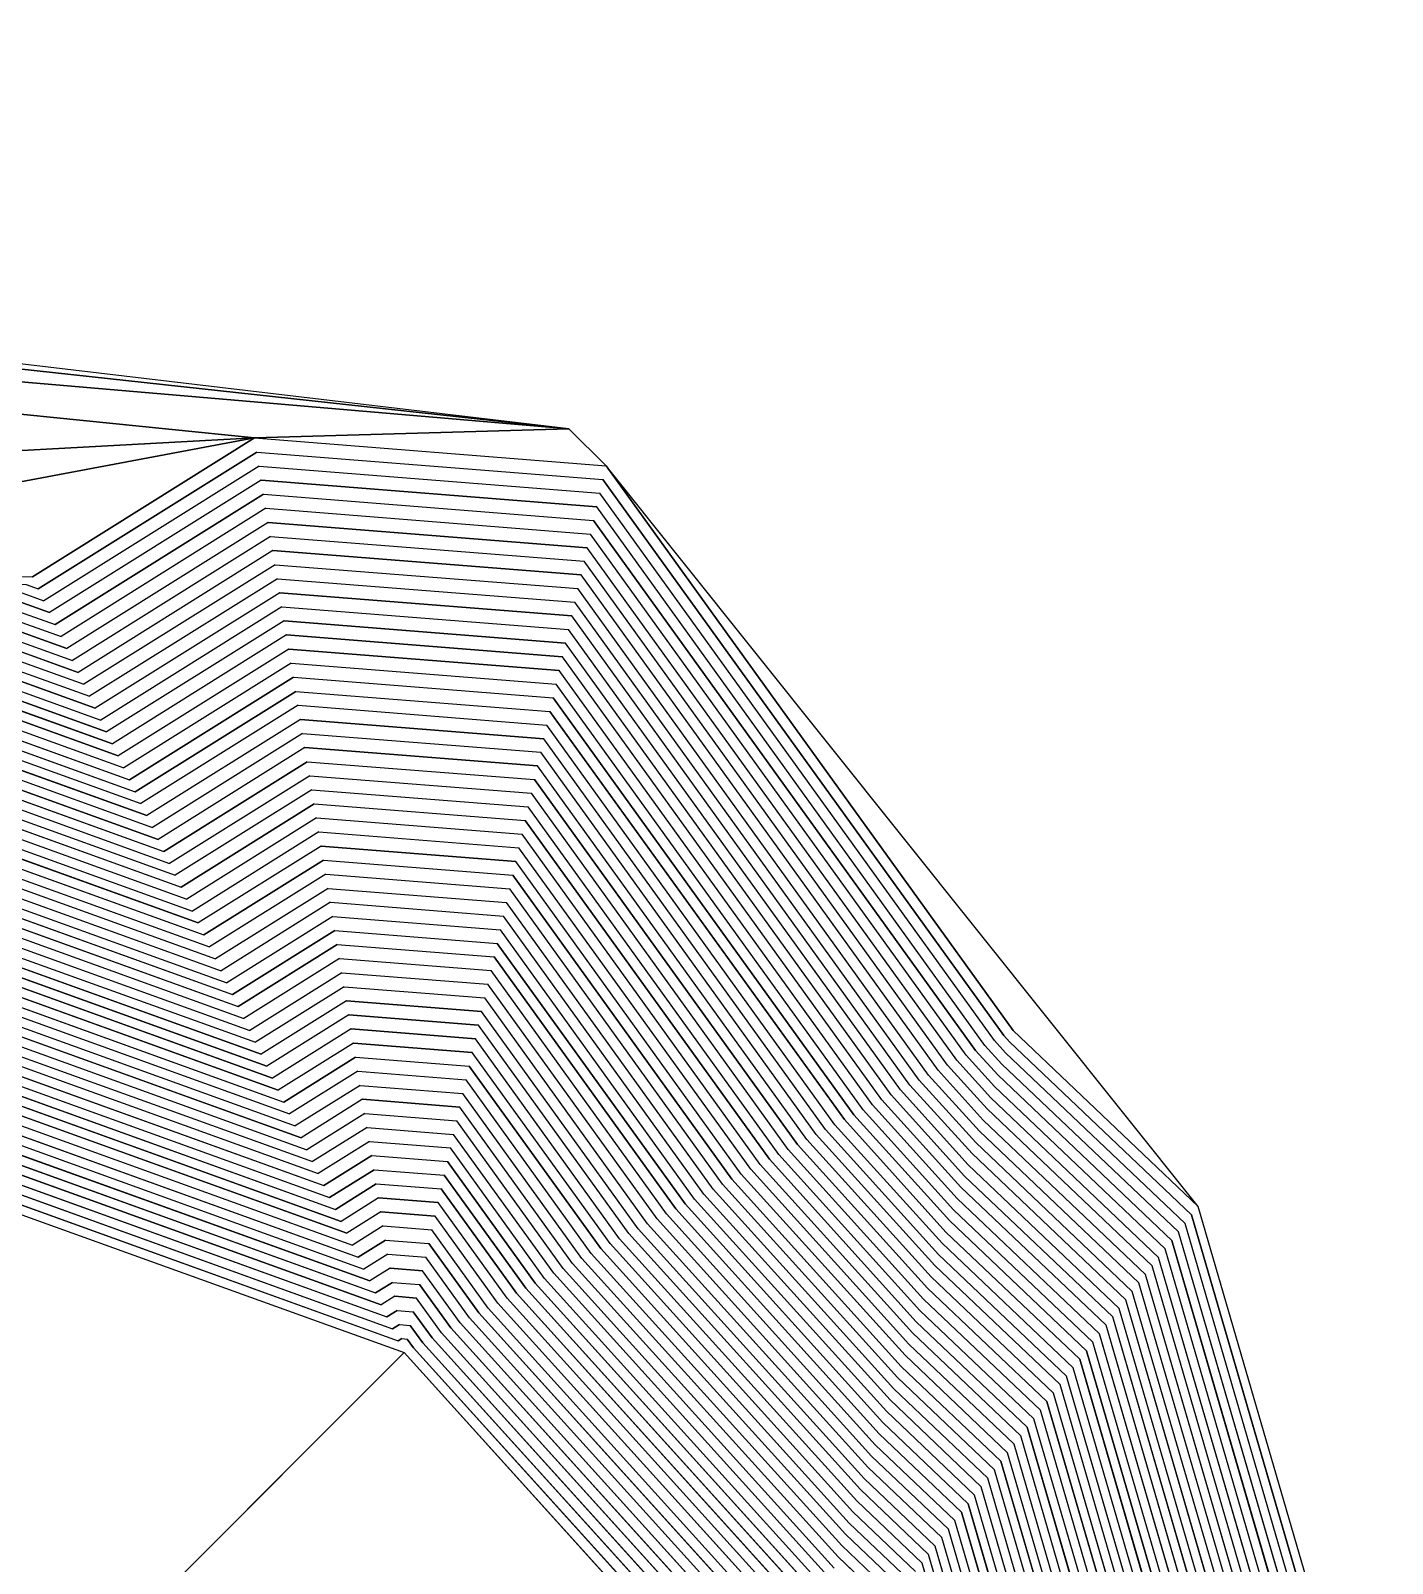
# Model space of a CAD drawing. Extents: x 7084 to 11035, y 13750 to 16729.
# Drawn here: x 10146 to 11035, y 15729 to 16729 of the extents above; entities that cross this region are included whole.
import ezdxf

# ---------------------------------------------------------------- set-up
doc = ezdxf.new("R2010")
doc.units = 0
doc.layers.add('Level 1', color=7, linetype='Continuous')

msp = doc.modelspace()

# ---------------------------------------------------------------- linework, layer by layer
at = {"layer": 'Level 1'}
for p, q in [((10497.4, 16469.5), (8304.3, 16729.4)), ((8449.3, 16693.2), (10497.4, 16469.5)), ((10497.4, 16469.5), (8449.3, 16693.2)), ((8799.7, 16614.6), (10497.4, 16469.5)), ((10497.4, 16469.5), (8799.7, 16614.6)), ((8799.7, 16614.6), (10292, 16463.5)), ((10292, 16463.5), (8799.7, 16614.6)), ((10497.4, 16469.5), (10292, 16463.5)), ((10292, 16463.5), (10497.4, 16469.5)), ((10521.6, 16445.4), (10497.4, 16469.5)), ((10292, 16463.5), (9615.3, 16427.2)), ((9615.3, 16427.2), (10292, 16463.5)), ((9838.9, 16378.9), (10292, 16463.5)), ((10292, 16463.5), (9838.9, 16378.9)), ((10147, 16372.8), (10292, 16463.5)), ((10292, 16463.5), (10147, 16372.8)), ((10292, 16463.5), (10521.6, 16445.4)), ((10293.5, 16454.3), (10150.7, 16365)), ((10293.5, 16454.3), (10519.5, 16436.5)), ((10295, 16445.1), (10154.5, 16357.3)), ((10295, 16445.1), (10517.5, 16427.5)), ((10521.6, 16445.4), (10787.4, 16076.7)), ((10908.2, 15961.9), (10521.6, 16445.4)), ((10787.4, 16076.7), (10521.6, 16445.4)), ((10296.5, 16435.9), (10158.2, 16349.5)), ((10296.5, 16435.9), (10515.5, 16418.6)), ((10781.3, 16073.5), (10519.5, 16436.5)), ((10298, 16426.8), (10161.9, 16341.7)), ((10298, 16426.8), (10513.5, 16409.7)), ((10775.2, 16070.2), (10517.5, 16427.5)), ((10299.5, 16417.6), (10165.7, 16333.9)), ((10299.5, 16417.6), (10511.4, 16400.8)), ((10762.9, 16063.7), (10513.5, 16409.7)), ((10769, 16067), (10515.5, 16418.6)), ((10301, 16408.4), (10169.4, 16326.1)), ((10301, 16408.4), (10509.4, 16391.9)), ((10756.8, 16060.5), (10511.4, 16400.8)), ((10302.5, 16399.2), (10173.1, 16318.3)), ((10304, 16390), (10176.9, 16310.5)), ((10302.5, 16399.2), (10507.4, 16383)), ((10304, 16390), (10505.3, 16374.1)), ((10750.7, 16057.3), (10509.4, 16391.9)), ((10305.5, 16380.8), (10180.6, 16302.7)), ((10305.5, 16380.8), (10503.3, 16365.2)), ((10744.6, 16054), (10507.4, 16383)), ((9838.9, 16378.9), (10147, 16372.8)), ((10307, 16371.6), (10184.3, 16294.9)), ((10307, 16371.6), (10501.3, 16356.3)), ((10738.4, 16050.8), (10505.3, 16374.1)), ((10139.1, 16362.8), (10154.5, 16357.3)), ((10143, 16367.8), (10150.7, 16365)), ((10308.5, 16362.4), (10188.1, 16287.1)), ((10308.5, 16362.4), (10499.2, 16347.4)), ((10732.3, 16047.6), (10503.3, 16365.2)), ((10131.2, 16352.7), (10161.9, 16341.7)), ((10135.1, 16357.8), (10158.2, 16349.5)), ((10310, 16353.3), (10191.8, 16279.3)), ((10310, 16353.3), (10497.2, 16338.5)), ((10726.2, 16044.3), (10501.3, 16356.3)), ((10123.3, 16342.7), (10169.4, 16326.1)), ((10127.2, 16347.7), (10165.7, 16333.9)), ((10311.5, 16344.1), (10195.5, 16271.6)), ((10311.5, 16344.1), (10495.2, 16329.6)), ((10720.1, 16041.1), (10499.2, 16347.4)), ((10115.4, 16332.6), (10176.9, 16310.5)), ((10119.3, 16337.7), (10173.1, 16318.3)), ((10313, 16334.9), (10199.3, 16263.8)), ((10313, 16334.9), (10493.2, 16320.7)), ((10707.9, 16034.6), (10495.2, 16329.6)), ((10714, 16037.9), (10497.2, 16338.5)), ((10107.5, 16322.6), (10184.3, 16294.9)), ((10111.5, 16327.6), (10180.6, 16302.7)), ((10314.5, 16325.7), (10203, 16256)), ((10314.5, 16325.7), (10491.1, 16311.8)), ((10701.7, 16031.4), (10493.2, 16320.7)), ((10099.6, 16312.6), (10191.8, 16279.3)), ((10103.6, 16317.6), (10188.1, 16287.1)), ((10316, 16316.5), (10206.7, 16248.2)), ((10316, 16316.5), (10489.1, 16302.9)), ((10695.6, 16028.2), (10491.1, 16311.8)), ((10091.7, 16302.5), (10199.3, 16263.8)), ((10095.7, 16307.5), (10195.5, 16271.6)), ((10317.5, 16307.3), (10210.5, 16240.4)), ((10317.5, 16307.3), (10487.1, 16293.9)), ((10689.5, 16024.9), (10489.1, 16302.9)), ((10083.8, 16292.5), (10206.7, 16248.2)), ((10087.8, 16297.5), (10203, 16256)), ((10319, 16298.1), (10214.2, 16232.6)), ((10319, 16298.1), (10485, 16285)), ((10683.4, 16021.7), (10487.1, 16293.9)), ((10075.9, 16282.4), (10214.2, 16232.6)), ((10079.9, 16287.4), (10210.5, 16240.4)), ((10320.5, 16289), (10217.9, 16224.8)), ((10322, 16279.8), (10221.7, 16217)), ((10320.5, 16289), (10483, 16276.1)), ((10322, 16279.8), (10481, 16267.2)), ((10677.3, 16018.5), (10485, 16285)), ((10068, 16272.4), (10221.7, 16217)), ((10072, 16277.4), (10217.9, 16224.8)), ((10323.5, 16270.6), (10225.4, 16209.2)), ((10323.5, 16270.6), (10479, 16258.3)), ((10671.1, 16015.2), (10483, 16276.1)), ((10060.1, 16262.3), (10229.1, 16201.4)), ((10064.1, 16267.3), (10225.4, 16209.2)), ((10325, 16261.4), (10229.1, 16201.4)), ((10325, 16261.4), (10476.9, 16249.4)), ((10665, 16012), (10481, 16267.2)), ((10052.2, 16252.3), (10236.6, 16185.8)), ((10056.2, 16257.3), (10232.9, 16193.6)), ((10326.5, 16252.2), (10232.9, 16193.6)), ((10326.5, 16252.2), (10474.9, 16240.5)), ((10652.8, 16005.5), (10476.9, 16249.4)), ((10658.9, 16008.8), (10479, 16258.3)), ((10044.3, 16242.2), (10244.1, 16170.3)), ((10048.3, 16247.3), (10240.3, 16178.1)), ((10328.1, 16243), (10236.6, 16185.8)), ((10328.1, 16243), (10472.9, 16231.6)), ((10646.7, 16002.3), (10474.9, 16240.5)), ((10036.4, 16232.2), (10251.5, 16154.7)), ((10040.4, 16237.2), (10247.8, 16162.5)), ((10329.6, 16233.8), (10240.3, 16178.1)), ((10329.6, 16233.8), (10470.8, 16222.7)), ((10640.5, 15999), (10472.9, 16231.6)), ((10028.5, 16222.1), (10259, 16139.1)), ((10032.5, 16227.2), (10255.3, 16146.9)), ((10331.1, 16224.7), (10244.1, 16170.3)), ((10331.1, 16224.7), (10468.8, 16213.8)), ((10634.4, 15995.8), (10470.8, 16222.7)), ((10020.6, 16212.1), (10266.5, 16123.5)), ((10024.6, 16217.1), (10262.7, 16131.3)), ((10332.6, 16215.5), (10247.8, 16162.5)), ((10332.6, 16215.5), (10466.8, 16204.9)), ((10628.3, 15992.6), (10468.8, 16213.8)), ((10012.7, 16202), (10273.9, 16107.9)), ((10016.7, 16207.1), (10270.2, 16115.7)), ((10334.1, 16206.3), (10251.5, 16154.7)), ((10334.1, 16206.3), (10464.7, 16196)), ((10622.2, 15989.3), (10466.8, 16204.9)), ((10004.8, 16192), (10281.4, 16092.4)), ((10008.8, 16197), (10277.7, 16100.1)), ((10335.6, 16197.1), (10255.3, 16146.9)), ((10335.6, 16197.1), (10462.7, 16187.1)), ((10616.1, 15986.1), (10464.7, 16196)), ((9996.9, 16181.9), (10288.9, 16076.8)), ((10000.9, 16187), (10285.1, 16084.6)), ((10337.1, 16187.9), (10259, 16139.1)), ((10337.1, 16187.9), (10460.7, 16178.2)), ((10609.9, 15982.9), (10462.7, 16187.1)), ((9989, 16171.9), (10296.3, 16061.2)), ((9993, 16176.9), (10292.6, 16069)), ((10338.6, 16178.7), (10262.7, 16131.3)), ((10340.1, 16169.5), (10266.5, 16123.5)), ((10338.6, 16178.7), (10458.7, 16169.2)), ((10340.1, 16169.5), (10456.6, 16160.3)), ((10597.7, 15976.4), (10458.7, 16169.2)), ((10603.8, 15979.6), (10460.7, 16178.2)), ((9981.1, 16161.9), (10303.8, 16045.6)), ((9985.1, 16166.9), (10300.1, 16053.4)), ((10341.6, 16160.4), (10270.2, 16115.7)), ((10341.6, 16160.4), (10454.6, 16151.4)), ((10591.6, 15973.2), (10456.6, 16160.3)), ((9973.3, 16151.8), (10311.3, 16030)), ((9977.2, 16156.8), (10307.5, 16037.8)), ((10343.1, 16151.2), (10273.9, 16107.9)), ((10343.1, 16151.2), (10452.6, 16142.5)), ((10585.5, 15969.9), (10454.6, 16151.4)), ((9965.4, 16141.8), (10318.7, 16014.4)), ((9969.3, 16146.8), (10315, 16022.2)), ((10344.6, 16142), (10277.7, 16100.1)), ((10344.6, 16142), (10450.5, 16133.6)), ((10579.4, 15966.7), (10452.6, 16142.5)), ((9957.5, 16131.7), (10326.2, 15998.9)), ((9961.4, 16136.7), (10322.5, 16006.7)), ((10346.1, 16132.8), (10281.4, 16092.4)), ((10346.1, 16132.8), (10448.5, 16124.7)), ((10573.2, 15963.5), (10450.5, 16133.6)), ((9949.6, 16121.7), (10333.7, 15983.3)), ((9953.5, 16126.7), (10329.9, 15991.1)), ((10347.6, 16123.6), (10285.1, 16084.6)), ((10347.6, 16123.6), (10446.5, 16115.8)), ((10567.1, 15960.2), (10448.5, 16124.7)), ((9941.7, 16111.6), (10341.1, 15967.7)), ((9945.6, 16116.6), (10337.4, 15975.5)), ((10349.1, 16114.4), (10288.9, 16076.8)), ((10349.1, 16114.4), (10444.5, 16106.9)), ((10561, 15957), (10446.5, 16115.8)), ((9933.8, 16101.6), (10348.6, 15952.1)), ((9937.7, 16106.6), (10344.9, 15959.9)), ((10350.6, 16105.2), (10292.6, 16069)), ((10350.6, 16105.2), (10442.4, 16098)), ((10554.9, 15953.8), (10444.5, 16106.9)), ((9925.9, 16091.5), (10356.1, 15936.5)), ((9929.8, 16096.6), (10352.3, 15944.3)), ((10352.1, 16096.1), (10296.3, 16061.2)), ((10352.1, 16096.1), (10440.4, 16089.1)), ((10548.8, 15950.5), (10442.4, 16098)), ((9918, 16081.5), (10363.5, 15921)), ((9921.9, 16086.5), (10359.8, 15928.7)), ((10353.6, 16086.9), (10300.1, 16053.4)), ((10353.6, 16086.9), (10438.4, 16080.2)), ((10536.5, 15944.1), (10438.4, 16080.2)), ((10542.6, 15947.3), (10440.4, 16089.1)), ((9910.1, 16071.4), (10371, 15905.4)), ((9914, 16076.5), (10367.3, 15913.2)), ((10355.1, 16077.7), (10303.8, 16045.6)), ((10355.1, 16077.7), (10436.3, 16071.3)), ((10530.4, 15940.8), (10436.3, 16071.3)), ((10782.5, 16062.1), (10775.2, 16070.2)), ((10785, 16069.4), (10781.3, 16073.5)), ((10785, 16069.4), (10903.9, 15956.3)), ((10787.4, 16076.7), (10908.2, 15961.9)), ((9902.2, 16061.4), (10378.5, 15889.8)), ((9906.1, 16066.4), (10374.7, 15897.6)), ((10356.6, 16068.5), (10307.5, 16037.8)), ((10358.1, 16059.3), (10311.3, 16030)), ((10356.6, 16068.5), (10434.3, 16062.4)), ((10358.1, 16059.3), (10432.3, 16053.5)), ((10524.3, 15937.6), (10434.3, 16062.4)), ((10775.2, 16040.1), (10756.8, 16060.5)), ((10777.7, 16047.5), (10762.9, 16063.7)), ((10780.1, 16054.8), (10769, 16067)), ((10782.5, 16062.1), (10899.7, 15950.8)), ((9894.3, 16051.3), (10385.9, 15874.2)), ((9898.2, 16056.4), (10382.2, 15882)), ((10359.6, 16050.1), (10315, 16022.2)), ((10359.6, 16050.1), (10430.2, 16044.6)), ((10518.2, 15934.3), (10432.3, 16053.5)), ((10767.9, 16018.2), (10738.4, 16050.8)), ((10770.4, 16025.5), (10744.6, 16054)), ((10772.8, 16032.8), (10750.7, 16057.3)), ((10780.1, 16054.8), (10895.4, 15945.2)), ((10361.1, 16040.9), (10318.7, 16014.4)), ((10361.1, 16040.9), (10428.2, 16035.6)), ((10512, 15931.1), (10430.2, 16044.6)), ((10760.7, 15996.3), (10720.1, 16041.1)), ((10763.1, 16003.6), (10726.2, 16044.3)), ((10765.5, 16010.9), (10732.3, 16047.6)), ((10775.2, 16040.1), (10886.8, 15934.1)), ((10777.7, 16047.5), (10891.1, 15939.7)), ((10362.6, 16031.8), (10322.5, 16006.7)), ((10362.6, 16031.8), (10426.2, 16026.7)), ((10505.9, 15927.9), (10428.2, 16035.6)), ((10753.4, 15974.4), (10701.7, 16031.4)), ((10755.8, 15981.7), (10707.9, 16034.6)), ((10758.2, 15989), (10714, 16037.9)), ((10772.8, 16032.8), (10882.5, 15928.6)), ((10364.1, 16022.6), (10326.2, 15998.9)), ((10364.1, 16022.6), (10424.2, 16017.8)), ((10499.8, 15924.6), (10426.2, 16026.7)), ((10746.1, 15952.4), (10683.4, 16021.7)), ((10748.5, 15959.7), (10689.5, 16024.9)), ((10750.9, 15967), (10695.6, 16028.2)), ((10770.4, 16025.5), (10878.2, 15923.1)), ((10365.6, 16013.4), (10329.9, 15991.1)), ((10365.6, 16013.4), (10422.1, 16008.9)), ((10493.7, 15921.4), (10424.2, 16017.8)), ((10738.8, 15930.5), (10665, 16012)), ((10741.2, 15937.8), (10671.1, 16015.2)), ((10743.6, 15945.1), (10677.3, 16018.5)), ((10765.5, 16010.9), (10869.6, 15912)), ((10767.9, 16018.2), (10873.9, 15917.5)), ((10367.1, 16004.2), (10333.7, 15983.3)), ((10367.1, 16004.2), (10420.1, 16000)), ((10481.4, 15914.9), (10420.1, 16000)), ((10487.6, 15918.2), (10422.1, 16008.9)), ((10731.5, 15908.6), (10646.7, 16002.3)), ((10733.9, 15915.9), (10652.8, 16005.5)), ((10736.3, 15923.2), (10658.9, 16008.8)), ((10763.1, 16003.6), (10865.3, 15906.4)), ((10368.6, 15995), (10337.4, 15975.5)), ((10368.6, 15995), (10418.1, 15991.1)), ((10475.3, 15911.7), (10418.1, 15991.1)), ((10721.7, 15879.3), (10622.2, 15989.3)), ((10724.2, 15886.6), (10628.3, 15992.6)), ((10726.6, 15893.9), (10634.4, 15995.8)), ((10729, 15901.3), (10640.5, 15999)), ((10760.7, 15996.3), (10861, 15900.9)), ((10370.1, 15985.8), (10341.1, 15967.7)), ((10370.1, 15985.8), (10416, 15982.2)), ((10469.2, 15908.5), (10416, 15982.2)), ((10714.4, 15857.4), (10603.8, 15979.6)), ((10716.9, 15864.7), (10609.9, 15982.9)), ((10719.3, 15872), (10616.1, 15986.1)), ((10755.8, 15981.7), (10852.5, 15889.8)), ((10758.2, 15989), (10856.7, 15895.3)), ((10371.6, 15976.6), (10344.9, 15959.9)), ((10371.6, 15976.6), (10414, 15973.3)), ((10463.1, 15905.2), (10414, 15973.3)), ((10707.2, 15835.5), (10585.5, 15969.9)), ((10709.6, 15842.8), (10591.6, 15973.2)), ((10712, 15850.1), (10597.7, 15976.4)), ((10753.4, 15974.4), (10848.2, 15884.3)), ((10373.1, 15967.5), (10348.6, 15952.1)), ((10373.1, 15967.5), (10412, 15964.4)), ((10457, 15902), (10412, 15964.4)), ((10699.9, 15813.5), (10567.1, 15960.2)), ((10702.3, 15820.8), (10573.2, 15963.5)), ((10704.7, 15828.2), (10579.4, 15966.7)), ((10748.5, 15959.7), (10839.6, 15873.2)), ((10750.9, 15967), (10843.9, 15878.7)), ((11035.1, 15526.7), (10908.2, 15961.9)), ((10374.6, 15958.3), (10352.3, 15944.3)), ((10376.1, 15949.1), (10356.1, 15936.5)), ((10374.6, 15958.3), (10410, 15955.5)), ((10376.1, 15949.1), (10407.9, 15946.6)), ((10450.9, 15898.8), (10410, 15955.5)), ((10692.6, 15791.6), (10548.8, 15950.5)), ((10695, 15798.9), (10554.9, 15953.8)), ((10697.4, 15806.2), (10561, 15957)), ((10746.1, 15952.4), (10835.3, 15867.6)), ((11022.6, 15529), (10899.7, 15950.8)), ((11028.9, 15527.9), (10903.9, 15956.3)), ((10377.6, 15939.9), (10359.8, 15928.7)), ((10377.6, 15939.9), (10405.9, 15937.7)), ((10444.7, 15895.5), (10407.9, 15946.6)), ((10685.3, 15769.7), (10530.4, 15940.8)), ((10687.7, 15777), (10536.5, 15944.1)), ((10690.1, 15784.3), (10542.6, 15947.3)), ((10743.6, 15945.1), (10831, 15862.1)), ((11010.1, 15531.3), (10891.1, 15939.7)), ((11016.4, 15530.2), (10895.4, 15945.2)), ((10379.1, 15930.7), (10363.5, 15921)), ((10379.1, 15930.7), (10403.9, 15928.8)), ((10438.6, 15892.3), (10405.9, 15937.7)), ((10678, 15747.8), (10512, 15931.1)), ((10680.4, 15755.1), (10518.2, 15934.3)), ((10682.8, 15762.4), (10524.3, 15937.6)), ((10738.8, 15930.5), (10822.4, 15851)), ((10741.2, 15937.8), (10826.7, 15856.5)), ((11003.9, 15532.5), (10886.8, 15934.1)), ((10380.6, 15921.5), (10367.3, 15913.2)), ((10380.6, 15921.5), (10401.8, 15919.9)), ((10426.4, 15885.8), (10401.8, 15919.9)), ((10432.5, 15889.1), (10403.9, 15928.8)), ((10670.7, 15725.8), (10493.7, 15921.4)), ((10673.1, 15733.1), (10499.8, 15924.6)), ((10675.5, 15740.4), (10505.9, 15927.9)), ((10736.3, 15923.2), (10818.1, 15845.5)), ((10991.4, 15534.8), (10878.2, 15923.1)), ((10997.7, 15533.6), (10882.5, 15928.6)), ((10382.1, 15912.3), (10371, 15905.4)), ((10382.1, 15912.3), (10399.8, 15910.9)), ((10420.3, 15882.6), (10399.8, 15910.9)), ((10663.4, 15703.9), (10475.3, 15911.7)), ((10665.8, 15711.2), (10481.4, 15914.9)), ((10668.2, 15718.5), (10487.6, 15918.2)), ((10733.9, 15915.9), (10813.8, 15839.9)), ((10978.9, 15537.1), (10869.6, 15912)), ((10985.2, 15535.9), (10873.9, 15917.5)), ((10383.6, 15903.2), (10374.7, 15897.6)), ((10383.6, 15903.2), (10397.8, 15902)), ((10414.1, 15879.4), (10397.8, 15902)), ((10656.1, 15682), (10457, 15902)), ((10658.5, 15689.3), (10463.1, 15905.2)), ((10661, 15696.6), (10469.2, 15908.5)), ((10729, 15901.3), (10805.3, 15828.8)), ((10731.5, 15908.6), (10809.5, 15834.4)), ((10966.4, 15539.4), (10861, 15900.9)), ((10972.7, 15538.2), (10865.3, 15906.4)), ((10385.2, 15894), (10378.5, 15889.8)), ((10385.2, 15894), (10395.7, 15893.1)), ((10408, 15876.1), (10395.7, 15893.1)), ((10646.4, 15652.7), (10432.5, 15889.1)), ((10648.8, 15660), (10438.6, 15892.3)), ((10651.2, 15667.3), (10444.7, 15895.5)), ((10653.7, 15674.7), (10450.9, 15898.8)), ((10726.6, 15893.9), (10801, 15823.3)), ((10954, 15541.7), (10852.5, 15889.8)), ((10960.2, 15540.5), (10856.7, 15895.3)), ((10386.7, 15884.8), (10382.2, 15882)), ((10386.7, 15884.8), (10393.7, 15884.2)), ((10401.9, 15872.9), (10393.7, 15884.2)), ((10639.1, 15630.8), (10414.1, 15879.4)), ((10641.5, 15638.1), (10420.3, 15882.6)), ((10643.9, 15645.4), (10426.4, 15885.8)), ((10721.7, 15879.3), (10792.4, 15812.2)), ((10724.2, 15886.6), (10796.7, 15817.7)), ((10947.7, 15542.8), (10848.2, 15884.3)), ((10388.2, 15875.6), (10385.9, 15874.2)), ((10388.2, 15875.6), (10391.7, 15875.3)), ((10395.8, 15869.6), (10391.7, 15875.3)), ((10631.8, 15608.9), (10395.8, 15869.6)), ((10634.2, 15616.2), (10401.9, 15872.9)), ((10636.6, 15623.5), (10408, 15876.1)), ((10719.3, 15872), (10788.1, 15806.7)), ((10935.2, 15545.1), (10839.6, 15873.2)), ((10941.5, 15544), (10843.9, 15878.7)), ((10389.7, 15866.4), (10184.9, 15661.5)), ((10629.3, 15601.6), (10389.7, 15866.4)), ((10716.9, 15864.7), (10783.8, 15801.1)), ((10922.7, 15547.4), (10831, 15862.1)), ((10929, 15546.3), (10835.3, 15867.6)), ((10712, 15850.1), (10775.2, 15790)), ((10714.4, 15857.4), (10779.5, 15795.6)), ((10910.3, 15549.7), (10822.4, 15851)), ((10916.5, 15548.6), (10826.7, 15856.5)), ((10709.6, 15842.8), (10770.9, 15784.5)), ((10897.8, 15552), (10813.8, 15839.9)), ((10904, 15550.9), (10818.1, 15845.5)), ((10707.2, 15835.5), (10766.6, 15778.9)), ((10891.5, 15553.2), (10809.5, 15834.4)), ((10702.3, 15820.8), (10758.1, 15767.8)), ((10704.7, 15828.2), (10762.3, 15773.4)), ((10879, 15555.5), (10801, 15823.3)), ((10885.3, 15554.3), (10805.3, 15828.8)), ((10699.9, 15813.5), (10753.8, 15762.3)), ((10866.6, 15557.8), (10792.4, 15812.2)), ((10872.8, 15556.6), (10796.7, 15817.7)), ((10697.4, 15806.2), (10749.5, 15756.8)), ((10854.1, 15560.1), (10783.8, 15801.1)), ((10860.3, 15558.9), (10788.1, 15806.7)), ((10692.6, 15791.6), (10740.9, 15745.7)), ((10695, 15798.9), (10745.2, 15751.2)), ((10841.6, 15562.4), (10775.2, 15790)), ((10847.8, 15561.3), (10779.5, 15795.6)), ((10690.1, 15784.3), (10736.6, 15740.1)), ((10835.3, 15563.6), (10770.9, 15784.5)), ((10685.3, 15769.7), (10728, 15729)), ((10687.7, 15777), (10732.3, 15734.6)), ((10822.9, 15565.9), (10762.3, 15773.4)), ((10829.1, 15564.7), (10766.6, 15778.9)), ((10682.8, 15762.4), (10723.7, 15723.5)), ((10810.4, 15568.2), (10753.8, 15762.3)), ((10816.6, 15567), (10758.1, 15767.8)), ((10680.4, 15755.1), (10719.4, 15718)), ((10797.9, 15570.5), (10745.2, 15751.2)), ((10804.1, 15569.3), (10749.5, 15756.8)), ((10675.5, 15740.4), (10710.9, 15706.9)), ((10678, 15747.8), (10715.2, 15712.4)), ((10785.4, 15572.8), (10736.6, 15740.1)), ((10791.6, 15571.6), (10740.9, 15745.7)), ((10673.1, 15733.1), (10706.6, 15701.3)), ((10772.9, 15575.1), (10728, 15729)), ((10779.2, 15573.9), (10732.3, 15734.6))]:
    msp.add_line(p, q, dxfattribs=at)
for points in [[(8179.8, 16518.4), (8447.5, 16685.1), (8792.5, 16607.7), (8801.4, 16608), (9015.5, 16453.3), (9020.3, 16453.2), (9347.4, 16381.8), (9351.9, 16381.2), (9613.6, 16422.8), (9833.7, 16375.2), (9839.7, 16373.8), (10143, 16367.8), (10150.7, 16365), (10293.5, 16454.3), (10519.5, 16436.5), (10781.3, 16073.5), (10785, 16069.4), (10903.9, 15956.3), (11028.9, 15527.9)], [(8179.8, 16518.4), (8447.5, 16685.1), (8792.5, 16607.7), (8801.4, 16608), (9015.5, 16453.3), (9020.3, 16453.2), (9347.4, 16381.8), (9351.9, 16381.2), (9613.6, 16422.8), (9833.7, 16375.2), (9839.7, 16373.8), (10143, 16367.8), (10150.7, 16365), (10293.5, 16454.3), (10519.5, 16436.5), (10781.3, 16073.5), (10785, 16069.4), (10903.9, 15956.3), (11028.9, 15527.9)], [(11016.4, 15530.2), (10895.4, 15945.2), (10780.1, 16054.8), (10769, 16067), (10515.5, 16418.6), (10296.5, 16435.9), (10158.2, 16349.5), (10135.1, 16357.8), (9841.2, 16363.5), (9823.5, 16367.9), (9610.3, 16414), (9356.7, 16373.7), (9343.3, 16375.5), (9026.4, 16444.7), (9012.1, 16444.9), (8804.6, 16594.8), (8778.1, 16593.9), (8443.9, 16668.8), (8184.6, 16507.4)], [(11016.4, 15530.2), (10895.4, 15945.2), (10780.1, 16054.8), (10769, 16067), (10515.5, 16418.6), (10296.5, 16435.9), (10158.2, 16349.5), (10135.1, 16357.8), (9841.2, 16363.5), (9823.5, 16367.9), (9610.3, 16414), (9356.7, 16373.7), (9343.3, 16375.5), (9026.4, 16444.7), (9012.1, 16444.9), (8804.6, 16594.8), (8778.1, 16593.9), (8443.9, 16668.8), (8184.6, 16507.4)], [(8187, 16501.9), (8442.1, 16660.7), (8771, 16587), (8806.3, 16588.2), (9010.4, 16440.8), (9029.5, 16440.5), (9341.3, 16372.4), (9359.1, 16369.9), (9608.6, 16409.6), (9818.4, 16364.3), (9842, 16358.4), (10131.2, 16352.7), (10161.9, 16341.7), (10298, 16426.8), (10513.5, 16409.7), (10762.9, 16063.7), (10777.7, 16047.5), (10891.1, 15939.7), (11010.1, 15531.3)], [(8187, 16501.9), (8442.1, 16660.7), (8771, 16587), (8806.3, 16588.2), (9010.4, 16440.8), (9029.5, 16440.5), (9341.3, 16372.4), (9359.1, 16369.9), (9608.6, 16409.6), (9818.4, 16364.3), (9842, 16358.4), (10131.2, 16352.7), (10161.9, 16341.7), (10298, 16426.8), (10513.5, 16409.7), (10762.9, 16063.7), (10777.7, 16047.5), (10891.1, 15939.7), (11010.1, 15531.3)], [(10966.4, 15539.4), (10861, 15900.9), (10760.7, 15996.3), (10720.1, 16041.1), (10499.2, 16347.4), (10308.5, 16362.4), (10188.1, 16287.1), (10103.6, 16317.6), (9847.6, 16322.6), (9782.5, 16338.7), (9596.8, 16378.8), (9376, 16343.7), (9326.9, 16350.5), (9050.9, 16410.7), (8998.5, 16411.6), (8817.8, 16542.1), (8720.6, 16538.7), (8429.5, 16604), (8203.7, 16463.4)], [(10966.4, 15539.4), (10861, 15900.9), (10760.7, 15996.3), (10720.1, 16041.1), (10499.2, 16347.4), (10308.5, 16362.4), (10188.1, 16287.1), (10103.6, 16317.6), (9847.6, 16322.6), (9782.5, 16338.7), (9596.8, 16378.8), (9376, 16343.7), (9326.9, 16350.5), (9050.9, 16410.7), (8998.5, 16411.6), (8817.8, 16542.1), (8720.6, 16538.7), (8429.5, 16604), (8203.7, 16463.4)], [(10954, 15541.7), (10852.5, 15889.8), (10755.8, 15981.7), (10707.9, 16034.6), (10495.2, 16329.6), (10311.5, 16344.1), (10195.5, 16271.6), (10095.7, 16307.5), (9849.2, 16312.4), (9772.3, 16331.4), (9593.4, 16370), (9380.8, 16336.2), (9322.8, 16344.2), (9057, 16402.2), (8995.1, 16403.2), (8821.1, 16528.9), (8706.3, 16524.9), (8425.9, 16587.8), (8208.4, 16452.4)], [(10954, 15541.7), (10852.5, 15889.8), (10755.8, 15981.7), (10707.9, 16034.6), (10495.2, 16329.6), (10311.5, 16344.1), (10195.5, 16271.6), (10095.7, 16307.5), (9849.2, 16312.4), (9772.3, 16331.4), (9593.4, 16370), (9380.8, 16336.2), (9322.8, 16344.2), (9057, 16402.2), (8995.1, 16403.2), (8821.1, 16528.9), (8706.3, 16524.9), (8425.9, 16587.8), (8208.4, 16452.4)], [(10947.7, 15542.8), (10848.2, 15884.3), (10753.4, 15974.4), (10701.7, 16031.4), (10493.2, 16320.7), (10313, 16334.9), (10199.3, 16263.8), (10091.7, 16302.5), (9850, 16307.3), (9767.1, 16327.7), (9591.7, 16365.6), (9383.2, 16332.4), (9320.8, 16341.1), (9060.1, 16398), (8993.4, 16399), (8822.7, 16522.3), (8699.1, 16518), (8424.1, 16579.7), (8210.8, 16446.9)], [(10947.7, 15542.8), (10848.2, 15884.3), (10753.4, 15974.4), (10701.7, 16031.4), (10493.2, 16320.7), (10313, 16334.9), (10199.3, 16263.8), (10091.7, 16302.5), (9850, 16307.3), (9767.1, 16327.7), (9591.7, 16365.6), (9383.2, 16332.4), (9320.8, 16341.1), (9060.1, 16398), (8993.4, 16399), (8822.7, 16522.3), (8699.1, 16518), (8424.1, 16579.7), (8210.8, 16446.9)], [(10997.7, 15533.6), (10882.5, 15928.6), (10772.8, 16032.8), (10750.7, 16057.3), (10509.4, 16391.9), (10301, 16408.4), (10169.4, 16326.1), (10123.3, 16342.7), (9843.6, 16348.2), (9808.1, 16356.9), (9605.2, 16400.8), (9363.9, 16362.4), (9337.2, 16366.1), (9035.6, 16432), (9007, 16432.4), (8809.6, 16575), (8756.6, 16573.2)], [(10997.7, 15533.6), (10882.5, 15928.6), (10772.8, 16032.8), (10750.7, 16057.3), (10509.4, 16391.9), (10301, 16408.4), (10169.4, 16326.1), (10123.3, 16342.7), (9843.6, 16348.2), (9808.1, 16356.9), (9605.2, 16400.8), (9363.9, 16362.4), (9337.2, 16366.1), (9035.6, 16432), (9007, 16432.4), (8809.6, 16575), (8756.6, 16573.2)], [(8220.3, 16424.9), (8416.9, 16547.2), (8670.3, 16490.4), (8829.3, 16496), (8986.6, 16382.3), (9072.3, 16381), (9312.6, 16328.5), (9392.8, 16317.4), (9585, 16348), (9746.6, 16313.1), (9853.1, 16286.8), (10075.9, 16282.4), (10214.2, 16232.6), (10319, 16298.1), (10485, 16285), (10677.3, 16018.5), (10743.6, 15945.1), (10831, 15862.1), (10922.7, 15547.4)], [(8220.3, 16424.9), (8416.9, 16547.2), (8670.3, 16490.4), (8829.3, 16496), (8986.6, 16382.3), (9072.3, 16381), (9312.6, 16328.5), (9392.8, 16317.4), (9585, 16348), (9746.6, 16313.1), (9853.1, 16286.8), (10075.9, 16282.4), (10214.2, 16232.6), (10319, 16298.1), (10485, 16285), (10677.3, 16018.5), (10743.6, 15945.1), (10831, 15862.1), (10922.7, 15547.4)], [(10897.8, 15552), (10813.8, 15839.9), (10733.9, 15915.9), (10652.8, 16005.5), (10476.9, 16249.4), (10325, 16261.4), (10229.1, 16201.4), (10060.1, 16262.3), (9856.3, 16266.3), (9726.2, 16298.5), (9578.3, 16330.4), (9402.4, 16302.5), (9304.4, 16316), (9084.6, 16364), (8979.8, 16365.7), (8835.9, 16469.6), (8641.6, 16462.8), (8409.7, 16514.8), (8229.9, 16402.9)], [(10897.8, 15552), (10813.8, 15839.9), (10733.9, 15915.9), (10652.8, 16005.5), (10476.9, 16249.4), (10325, 16261.4), (10229.1, 16201.4), (10060.1, 16262.3), (9856.3, 16266.3), (9726.2, 16298.5), (9578.3, 16330.4), (9402.4, 16302.5), (9304.4, 16316), (9084.6, 16364), (8979.8, 16365.7), (8835.9, 16469.6), (8641.6, 16462.8), (8409.7, 16514.8), (8229.9, 16402.9)], [(8677.5, 16497.3), (8827.7, 16502.6), (8988.3, 16386.5), (9069.3, 16385.2), (9314.6, 16331.7), (9390.4, 16321.2), (9586.7, 16352.4), (9751.8, 16316.7), (9852.3, 16291.9), (10079.9, 16287.4), (10210.5, 16240.4), (10317.5, 16307.3), (10487.1, 16293.9), (10683.4, 16021.7), (10746.1, 15952.4), (10835.3, 15867.6), (10929, 15546.3)], [(8677.5, 16497.3), (8827.7, 16502.6), (8988.3, 16386.5), (9069.3, 16385.2), (9314.6, 16331.7), (9390.4, 16321.2), (9586.7, 16352.4), (9751.8, 16316.7), (9852.3, 16291.9), (10079.9, 16287.4), (10210.5, 16240.4), (10317.5, 16307.3), (10487.1, 16293.9), (10683.4, 16021.7), (10746.1, 15952.4), (10835.3, 15867.6), (10929, 15546.3)], [(8402.5, 16482.4), (8612.8, 16435.3), (8842.5, 16443.3), (8973, 16349), (9096.8, 16347), (9296.2, 16303.5), (9412, 16287.5), (9571.5, 16312.8), (9705.7, 16283.8), (9859.5, 16245.9), (10044.3, 16242.2), (10244.1, 16170.3), (10331.1, 16224.7), (10468.8, 16213.8), (10628.3, 15992.6), (10724.2, 15886.6), (10796.7, 15817.7), (10872.8, 15556.6)], [(8402.5, 16482.4), (8612.8, 16435.3), (8842.5, 16443.3), (8973, 16349), (9096.8, 16347), (9296.2, 16303.5), (9412, 16287.5), (9571.5, 16312.8), (9705.7, 16283.8), (9859.5, 16245.9), (10044.3, 16242.2), (10244.1, 16170.3), (10331.1, 16224.7), (10468.8, 16213.8), (10628.3, 15992.6), (10724.2, 15886.6), (10796.7, 15817.7), (10872.8, 15556.6)], [(10854.1, 15560.1), (10783.8, 15801.1), (10716.9, 15864.7), (10609.9, 15982.9), (10462.7, 16187.1), (10335.6, 16197.1), (10255.3, 16146.9), (10032.5, 16227.2), (9861.8, 16230.5), (9690.3, 16272.9), (9566.5, 16299.6), (9419.3, 16276.2), (9290, 16294.1), (9106, 16334.2), (8967.9, 16336.4), (8847.4, 16423.5), (8591.2, 16414.6), (8397.2, 16458.1)], [(10854.1, 15560.1), (10783.8, 15801.1), (10716.9, 15864.7), (10609.9, 15982.9), (10462.7, 16187.1), (10335.6, 16197.1), (10255.3, 16146.9), (10032.5, 16227.2), (9861.8, 16230.5), (9690.3, 16272.9), (9566.5, 16299.6), (9419.3, 16276.2), (9290, 16294.1), (9106, 16334.2), (8967.9, 16336.4), (8847.4, 16423.5), (8591.2, 16414.6), (8397.2, 16458.1)], [(8386.4, 16409.4), (8548.1, 16373.2), (8857.3, 16383.9), (8957.7, 16311.4), (9124.4, 16308.7), (9277.7, 16275.3), (9433.7, 16253.7), (9556.4, 16273.2), (9659.5, 16250.9), (9866.6, 16199.8), (10008.8, 16197), (10277.7, 16100.1), (10344.6, 16142), (10450.5, 16133.6), (10573.2, 15963.5), (10702.3, 15820.8), (10758.1, 15767.8), (10816.6, 15567), (10881.1, 15419), (10847.7, 15190.3), (10839.6, 14991.2), (10786.6, 14550.4), (10706, 14168.3)], [(8386.4, 16409.4), (8548.1, 16373.2), (8857.3, 16383.9), (8957.7, 16311.4), (9124.4, 16308.7), (9277.7, 16275.3), (9433.7, 16253.7), (9556.4, 16273.2), (9659.5, 16250.9), (9866.6, 16199.8), (10008.8, 16197), (10277.7, 16100.1), (10344.6, 16142), (10450.5, 16133.6), (10573.2, 15963.5), (10702.3, 15820.8), (10758.1, 15767.8), (10816.6, 15567), (10881.1, 15419), (10847.7, 15190.3), (10839.6, 14991.2), (10786.6, 14550.4), (10706, 14168.3)], [(8384.6, 16401.3), (8540.9, 16366.3), (8858.9, 16377.4), (8956, 16307.2), (9127.4, 16304.5), (9275.7, 16272.1), (9436.1, 16250), (9554.7, 16268.9), (9654.4, 16247.3), (9867.4, 16194.7), (10004.8, 16192), (10281.4, 16092.4), (10346.1, 16132.8), (10448.5, 16124.7), (10567.1, 15960.2), (10699.9, 15813.5), (10753.8, 15762.3), (10810.4, 15568.2)], [(8384.6, 16401.3), (8540.9, 16366.3), (8858.9, 16377.4), (8956, 16307.2), (9127.4, 16304.5), (9275.7, 16272.1), (9436.1, 16250), (9554.7, 16268.9), (9654.4, 16247.3), (9867.4, 16194.7), (10004.8, 16192), (10281.4, 16092.4), (10346.1, 16132.8), (10448.5, 16124.7), (10567.1, 15960.2), (10699.9, 15813.5), (10753.8, 15762.3), (10810.4, 15568.2)], [(10941.5, 15544), (10843.9, 15878.7), (10750.9, 15967), (10695.6, 16028.2), (10491.1, 16311.8), (10314.5, 16325.7), (10203, 16256), (10087.8, 16297.5), (9850.7, 16302.1), (9762, 16324), (9590.1, 16361.2), (9385.6, 16328.7), (9318.7, 16337.9), (9063.1, 16393.7), (8991.7, 16394.9)], [(10941.5, 15544), (10843.9, 15878.7), (10750.9, 15967), (10695.6, 16028.2), (10491.1, 16311.8), (10314.5, 16325.7), (10203, 16256), (10087.8, 16297.5), (9850.7, 16302.1), (9762, 16324), (9590.1, 16361.2), (9385.6, 16328.7), (9318.7, 16337.9), (9063.1, 16393.7), (8991.7, 16394.9)], [(10985.2, 15535.9), (10873.9, 15917.5), (10767.9, 16018.2), (10738.4, 16050.8), (10505.3, 16374.1), (10304, 16390), (10176.9, 16310.5), (10115.4, 16332.6), (9845.2, 16337.9), (9797.9, 16349.6), (9601.9, 16392), (9368.7, 16354.9), (9333.1, 16359.9)], [(10985.2, 15535.9), (10873.9, 15917.5), (10767.9, 16018.2), (10738.4, 16050.8), (10505.3, 16374.1), (10304, 16390), (10176.9, 16310.5), (10115.4, 16332.6), (9845.2, 16337.9), (9797.9, 16349.6), (9601.9, 16392), (9368.7, 16354.9), (9333.1, 16359.9)], [(10910.3, 15549.7), (10822.4, 15851), (10738.8, 15930.5), (10665, 16012), (10481, 16267.2), (10322, 16279.8), (10221.7, 16217), (10068, 16272.4), (9854.7, 16276.6), (9736.4, 16305.8), (9581.6, 16339.2), (9397.6, 16310), (9308.5, 16322.3), (9078.4, 16372.5)], [(10910.3, 15549.7), (10822.4, 15851), (10738.8, 15930.5), (10665, 16012), (10481, 16267.2), (10322, 16279.8), (10221.7, 16217), (10068, 16272.4), (9854.7, 16276.6), (9736.4, 16305.8), (9581.6, 16339.2), (9397.6, 16310), (9308.5, 16322.3), (9078.4, 16372.5)], [(10779.2, 15573.9), (10732.3, 15734.6), (10687.7, 15777), (10536.5, 15944.1), (10438.4, 16080.2), (10353.6, 16086.9), (10300.1, 16053.4), (9985.1, 16166.9), (9871.3, 16169.1), (9628.8, 16229), (9546.3, 16246.9), (9448.1, 16231.2), (9265.4, 16256.4), (9142.7, 16283.2), (8947.5, 16286.4), (8867.2, 16344.4), (8505, 16331.8), (8375.6, 16360.8)], [(10779.2, 15573.9), (10732.3, 15734.6), (10687.7, 15777), (10536.5, 15944.1), (10438.4, 16080.2), (10353.6, 16086.9), (10300.1, 16053.4), (9985.1, 16166.9), (9871.3, 16169.1), (9628.8, 16229), (9546.3, 16246.9), (9448.1, 16231.2), (9265.4, 16256.4), (9142.7, 16283.2), (8947.5, 16286.4), (8867.2, 16344.4), (8505, 16331.8), (8375.6, 16360.8)], [(10785.4, 15572.8), (10736.6, 15740.1), (10690.1, 15784.3), (10542.6, 15947.3), (10440.4, 16089.1), (10352.1, 16096.1), (10296.3, 16061.2), (9989, 16171.9), (9870.5, 16174.2), (9633.9, 16232.7), (9548, 16251.3), (9445.7, 16235), (9267.5, 16259.6), (9139.7, 16287.5), (8949.2, 16290.6), (8865.5, 16351), (8512.1, 16338.7), (8377.4, 16368.9)], [(10785.4, 15572.8), (10736.6, 15740.1), (10690.1, 15784.3), (10542.6, 15947.3), (10440.4, 16089.1), (10352.1, 16096.1), (10296.3, 16061.2), (9989, 16171.9), (9870.5, 16174.2), (9633.9, 16232.7), (9548, 16251.3), (9445.7, 16235), (9267.5, 16259.6), (9139.7, 16287.5), (8949.2, 16290.6), (8865.5, 16351), (8512.1, 16338.7), (8377.4, 16368.9)], [(10723.7, 15723.5), (10682.8, 15762.4), (10524.3, 15937.6), (10434.3, 16062.4), (10356.6, 16068.5), (10307.5, 16037.8), (9977.2, 16156.8), (9872.9, 16158.9), (9618.6, 16221.7), (9542.9, 16238.1), (9452.9, 16223.7), (9261.3, 16250.2), (9148.9, 16274.7), (8944.1, 16278), (8870.5, 16331.2), (8490.6, 16318), (8372, 16344.6)], [(10723.7, 15723.5), (10682.8, 15762.4), (10524.3, 15937.6), (10434.3, 16062.4), (10356.6, 16068.5), (10307.5, 16037.8), (9977.2, 16156.8), (9872.9, 16158.9), (9618.6, 16221.7), (9542.9, 16238.1), (9452.9, 16223.7), (9261.3, 16250.2), (9148.9, 16274.7), (8944.1, 16278), (8870.5, 16331.2), (8490.6, 16318), (8372, 16344.6)], [(8357.6, 16279.7), (8433.1, 16262.8), (8883.6, 16278.5), (8930.5, 16244.7), (9173.4, 16240.7), (9244.9, 16225.1), (9472.2, 16193.7), (9529.4, 16202.9), (9577.6, 16192.4), (9879.2, 16117.9), (9945.6, 16116.6), (10337.4, 15975.5), (10368.6, 15995), (10418.1, 15991.1), (10475.3, 15911.7), (10663.4, 15703.9)], [(8357.6, 16279.7), (8433.1, 16262.8), (8883.6, 16278.5), (8930.5, 16244.7), (9173.4, 16240.7), (9244.9, 16225.1), (9472.2, 16193.7), (9529.4, 16202.9), (9577.6, 16192.4), (9879.2, 16117.9), (9945.6, 16116.6), (10337.4, 15975.5), (10368.6, 15995), (10418.1, 15991.1), (10475.3, 15911.7), (10663.4, 15703.9)], [(8355.8, 16271.6), (8425.9, 16255.9), (8885.3, 16271.9), (8928.8, 16240.5), (9176.4, 16236.5), (9242.9, 16222), (9474.6, 16190), (9527.7, 16198.5), (9572.5, 16188.8), (9880, 16112.8), (9941.7, 16111.6), (10341.1, 15967.7), (10370.1, 15985.8), (10416, 15982.2), (10469.2, 15908.5), (10661, 15696.6)], [(8355.8, 16271.6), (8425.9, 16255.9), (8885.3, 16271.9), (8928.8, 16240.5), (9176.4, 16236.5), (9242.9, 16222), (9474.6, 16190), (9527.7, 16198.5), (9572.5, 16188.8), (9880, 16112.8), (9941.7, 16111.6), (10341.1, 15967.7), (10370.1, 15985.8), (10416, 15982.2), (10469.2, 15908.5), (10661, 15696.6)], [(10772.9, 15575.1), (10728, 15729), (10685.3, 15769.7), (10530.4, 15940.8), (10436.3, 16071.3), (10355.1, 16077.7), (10303.8, 16045.6), (9981.1, 16161.9), (9872.1, 16164), (9623.7, 16225.3), (9544.6, 16242.5), (9450.5, 16227.5), (9263.4, 16253.3), (9145.8, 16279)], [(10772.9, 15575.1), (10728, 15729), (10685.3, 15769.7), (10530.4, 15940.8), (10436.3, 16071.3), (10355.1, 16077.7), (10303.8, 16045.6), (9981.1, 16161.9), (9872.1, 16164), (9623.7, 16225.3), (9544.6, 16242.5), (9450.5, 16227.5), (9263.4, 16253.3), (9145.8, 16279)], [(8354, 16263.5), (8418.7, 16249), (8886.9, 16265.3), (8927.1, 16236.3), (9179.5, 16232.2), (9240.8, 16218.8), (9477, 16186.2), (9526.1, 16194.1), (9567.3, 16185.1), (9880.8, 16107.7), (9937.7, 16106.6), (10344.9, 15959.9), (10371.6, 15976.6), (10414, 15973.3), (10463.1, 15905.2), (10658.5, 15689.3), (10680.8, 15668.1), (10704.2, 15587.7), (10802, 15363.6), (10788.6, 15272.1), (10776.4, 14970.6), (10755.2, 14794.3), (10633, 14215.7), (10607.4, 14181.1)], [(8354, 16263.5), (8418.7, 16249), (8886.9, 16265.3), (8927.1, 16236.3), (9179.5, 16232.2), (9240.8, 16218.8), (9477, 16186.2), (9526.1, 16194.1), (9567.3, 16185.1), (9880.8, 16107.7), (9937.7, 16106.6), (10344.9, 15959.9), (10371.6, 15976.6), (10414, 15973.3), (10463.1, 15905.2), (10658.5, 15689.3), (10680.8, 15668.1), (10704.2, 15587.7), (10802, 15363.6), (10788.6, 15272.1), (10776.4, 14970.6), (10755.2, 14794.3), (10633, 14215.7), (10607.4, 14181.1)], [(9685.2, 16269.2), (9862.6, 16225.4), (10028.5, 16222.1), (10259, 16139.1), (10337.1, 16187.9), (10460.7, 16178.2), (10603.8, 15979.6), (10714.4, 15857.4), (10779.5, 15795.6), (10847.8, 15561.3)], [(9685.2, 16269.2), (9862.6, 16225.4), (10028.5, 16222.1), (10259, 16139.1), (10337.1, 16187.9), (10460.7, 16178.2), (10603.8, 15979.6), (10714.4, 15857.4), (10779.5, 15795.6), (10847.8, 15561.3)], [(9857.1, 16261.2), (10056.2, 16257.3), (10232.9, 16193.6), (10326.5, 16252.2), (10474.9, 16240.5), (10646.7, 16002.3), (10731.5, 15908.6), (10809.5, 15834.4), (10891.5, 15553.2)], [(9857.1, 16261.2), (10056.2, 16257.3), (10232.9, 16193.6), (10326.5, 16252.2), (10474.9, 16240.5), (10646.7, 16002.3), (10731.5, 15908.6), (10809.5, 15834.4), (10891.5, 15553.2)], [(10698, 15588.9), (10676.5, 15662.5), (10656.1, 15682), (10457, 15902), (10412, 15964.4), (10373.1, 15967.5), (10348.6, 15952.1), (9933.8, 16101.6), (9881.6, 16102.6), (9562.2, 16181.5), (9524.4, 16189.7), (9479.4, 16182.5), (9238.8, 16215.7), (9182.6, 16228), (8925.4, 16232.1), (8888.6, 16258.7), (8411.5, 16242.1), (8352.2, 16255.4)], [(10698, 15588.9), (10676.5, 15662.5), (10656.1, 15682), (10457, 15902), (10412, 15964.4), (10373.1, 15967.5), (10348.6, 15952.1), (9933.8, 16101.6), (9881.6, 16102.6), (9562.2, 16181.5), (9524.4, 16189.7), (9479.4, 16182.5), (9238.8, 16215.7), (9182.6, 16228), (8925.4, 16232.1), (8888.6, 16258.7), (8411.5, 16242.1), (8352.2, 16255.4)], [(10706.6, 15701.3), (10673.1, 15733.1), (10499.8, 15924.6), (10426.2, 16026.7), (10362.6, 16031.8), (10322.5, 16006.7), (9961.4, 16136.7), (9876.1, 16138.4), (9598.1, 16207.1), (9536.2, 16220.5), (9462.6, 16208.7), (9253.1, 16237.6), (9161.1, 16257.7)], [(10706.6, 15701.3), (10673.1, 15733.1), (10499.8, 15924.6), (10426.2, 16026.7), (10362.6, 16031.8), (10322.5, 16006.7), (9961.4, 16136.7), (9876.1, 16138.4), (9598.1, 16207.1), (9536.2, 16220.5), (9462.6, 16208.7), (9253.1, 16237.6), (9161.1, 16257.7)], [(8389.9, 16221.4), (8893.5, 16239), (8920.3, 16219.6), (9191.7, 16215.2), (9232.6, 16206.3), (9486.6, 16171.3), (9519.3, 16176.5), (9546.8, 16170.5), (9884, 16087.2), (9921.9, 16086.5), (10359.8, 15928.7), (10377.6, 15939.9), (10405.9, 15937.7), (10438.6, 15892.3), (10648.8, 15660)], [(8389.9, 16221.4), (8893.5, 16239), (8920.3, 16219.6), (9191.7, 16215.2), (9232.6, 16206.3), (9486.6, 16171.3), (9519.3, 16176.5), (9546.8, 16170.5), (9884, 16087.2), (9921.9, 16086.5), (10359.8, 15928.7), (10377.6, 15939.9), (10405.9, 15937.7), (10438.6, 15892.3), (10648.8, 15660)], [(10643.9, 15645.4), (10426.4, 15885.8), (10401.8, 15919.9), (10380.6, 15921.5), (10367.3, 15913.2), (9914, 16076.5), (9885.6, 16077), (9536.6, 16163.2), (9516, 16167.7), (9491.4, 16163.8), (9228.5, 16200), (9197.9, 16206.7), (8916.9, 16211.3), (8896.8, 16225.8), (8375.6, 16207.6)], [(10643.9, 15645.4), (10426.4, 15885.8), (10401.8, 15919.9), (10380.6, 15921.5), (10367.3, 15913.2), (9914, 16076.5), (9885.6, 16077), (9536.6, 16163.2), (9516, 16167.7), (9491.4, 16163.8), (9228.5, 16200), (9197.9, 16206.7), (8916.9, 16211.3), (8896.8, 16225.8), (8375.6, 16207.6)], [(8368.4, 16200.7), (8898.4, 16219.2), (8915.2, 16207.1), (9200.9, 16202.5), (9226.5, 16196.9), (9493.8, 16160), (9514.3, 16163.3), (9531.5, 16159.5), (9886.4, 16071.9), (9910.1, 16071.4), (10371, 15905.4), (10382.1, 15912.3), (10399.8, 15910.9), (10420.3, 15882.6), (10641.5, 15638.1)], [(8368.4, 16200.7), (8898.4, 16219.2), (8915.2, 16207.1), (9200.9, 16202.5), (9226.5, 16196.9), (9493.8, 16160), (9514.3, 16163.3), (9531.5, 16159.5), (9886.4, 16071.9), (9910.1, 16071.4), (10371, 15905.4), (10382.1, 15912.3), (10399.8, 15910.9), (10420.3, 15882.6), (10641.5, 15638.1)], [(9613.4, 16218), (9873.7, 16153.8), (9973.3, 16151.8), (10311.3, 16030), (10358.1, 16059.3), (10432.3, 16053.5), (10518.2, 15934.3), (10680.4, 15755.1), (10719.4, 15718)], [(9613.4, 16218), (9873.7, 16153.8), (9973.3, 16151.8), (10311.3, 16030), (10358.1, 16059.3), (10432.3, 16053.5), (10518.2, 15934.3), (10680.4, 15755.1), (10719.4, 15718)], [(8346.8, 16180), (8903.4, 16199.4), (8910.1, 16194.6), (9210.1, 16189.7), (9220.3, 16187.5), (9501, 16148.8), (9509.2, 16150.1), (9516.1, 16148.6), (9888.7, 16056.5), (9898.2, 16056.4), (10382.2, 15882), (10386.7, 15884.8), (10393.7, 15884.2), (10401.9, 15872.9), (10634.2, 15616.2)], [(8346.8, 16180), (8903.4, 16199.4), (8910.1, 16194.6), (9210.1, 16189.7), (9220.3, 16187.5), (9501, 16148.8), (9509.2, 16150.1), (9516.1, 16148.6), (9888.7, 16056.5), (9898.2, 16056.4), (10382.2, 15882), (10386.7, 15884.8), (10393.7, 15884.2), (10401.9, 15872.9), (10634.2, 15616.2)], [(8354, 16186.9), (8901.7, 16206), (8911.8, 16198.8), (9207.1, 16194), (9222.4, 16190.6), (9498.6, 16152.5), (9510.9, 16154.5), (9521.2, 16152.2), (9888, 16061.7), (9902.2, 16061.4), (10378.5, 15889.8), (10385.2, 15894), (10395.7, 15893.1), (10408, 15876.1), (10636.6, 15623.5)], [(8354, 16186.9), (8901.7, 16206), (8911.8, 16198.8), (9207.1, 16194), (9222.4, 16190.6), (9498.6, 16152.5), (9510.9, 16154.5), (9521.2, 16152.2), (9888, 16061.7), (9902.2, 16061.4), (10378.5, 15889.8), (10385.2, 15894), (10395.7, 15893.1), (10408, 15876.1), (10636.6, 15623.5)], [(8339.6, 16173.1), (8905, 16192.8), (8908.4, 16190.4), (9213.2, 16185.5), (9218.3, 16184.4), (9503.4, 16145), (9507.5, 16145.7), (9511, 16144.9), (9889.5, 16051.4), (9894.3, 16051.3), (10385.9, 15874.2), (10388.2, 15875.6), (10391.7, 15875.3), (10395.8, 15869.6), (10631.8, 15608.9)], [(8339.6, 16173.1), (8905, 16192.8), (8908.4, 16190.4), (9213.2, 16185.5), (9218.3, 16184.4), (9503.4, 16145), (9507.5, 16145.7), (9511, 16144.9), (9889.5, 16051.4), (9894.3, 16051.3), (10385.9, 15874.2), (10388.2, 15875.6), (10391.7, 15875.3), (10395.8, 15869.6), (10631.8, 15608.9)], [(10639.1, 15630.8), (10414.1, 15879.4), (10397.8, 15902), (10383.6, 15903.2), (10374.7, 15897.6), (9906.1, 16066.4), (9887.2, 16066.8), (9526.3, 16155.9), (9512.6, 16158.9), (9496.2, 16156.3), (9224.4, 16193.8), (9204, 16198.2)], [(10639.1, 15630.8), (10414.1, 15879.4), (10397.8, 15902), (10383.6, 15903.2), (10374.7, 15897.6), (9906.1, 16066.4), (9887.2, 16066.8), (9526.3, 16155.9), (9512.6, 16158.9), (9496.2, 16156.3), (9224.4, 16193.8), (9204, 16198.2)], [(8572.6, 15565.2), (8766.8, 15961.4), (8906.7, 16186.2), (9326.1, 15896.4), (9505.8, 16141.3), (9216.2, 16181.2), (9326.1, 15896.4), (9505.8, 16141.3), (9890.3, 16046.3), (10389.7, 15866.4), (10184.9, 15661.5), (10389.7, 15866.4), (10629.3, 15601.6)], [(8572.6, 15565.2), (8766.8, 15961.4), (8906.7, 16186.2), (9326.1, 15896.4), (9505.8, 16141.3), (9216.2, 16181.2), (9326.1, 15896.4), (9505.8, 16141.3), (9890.3, 16046.3), (10389.7, 15866.4), (10184.9, 15661.5), (10389.7, 15866.4), (10629.3, 15601.6)], [(10653.7, 15674.7), (10450.9, 15898.8), (10410, 15955.5), (10374.6, 15958.3), (10352.3, 15944.3), (9929.8, 16096.6), (9882.4, 16097.5), (9557.1, 16177.8)], [(10653.7, 15674.7), (10450.9, 15898.8), (10410, 15955.5), (10374.6, 15958.3), (10352.3, 15944.3), (9929.8, 16096.6), (9882.4, 16097.5), (9557.1, 16177.8)]]:
    msp.add_lwpolyline(points, dxfattribs=at)

doc.saveas('drawing.dxf')
